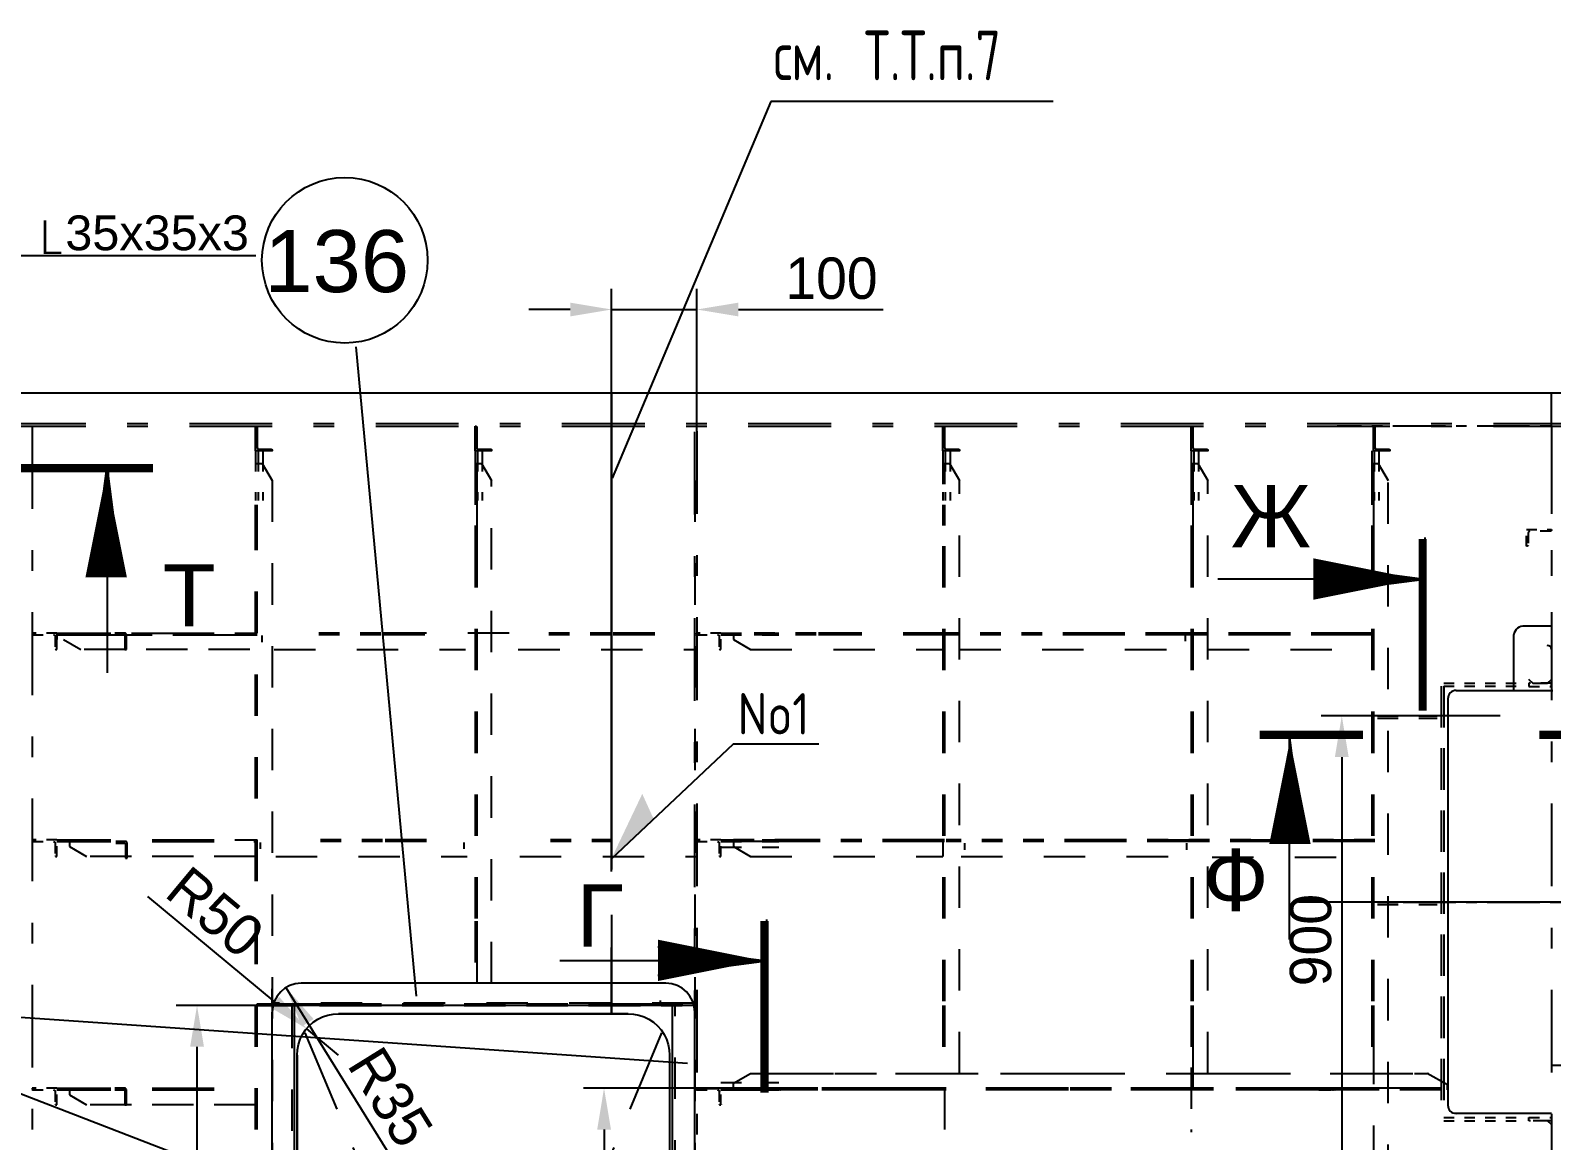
# Model space of a CAD drawing. Header units: millimetres. Extents: x -19561 to 47775, y 28910 to 69910.
# Drawn here: x 22020 to 23858, y 50257 to 51598 of the extents above; entities that cross this region are included whole.
import ezdxf
from ezdxf.enums import TextEntityAlignment as Align

# ---------------------------------------------------------------- set-up
doc = ezdxf.new("R2010")
doc.units = ezdxf.units.MM
doc.header["$MEASUREMENT"] = 0
for name, pattern in [('CENTER', [50.8, 31.75, -6.35, 6.35, -6.35]), ('DASH1', [75, 50, -25]), ('DASH13', [50, 25, -25]), ('DASH4', [175, 100, -75]), ('DASH5', [225, 100, -50, 25, -50]), ('DASH6', [25, 12.5, -12.5]), ('K5LT32768', [0]), ('K5LT32770', [100, 50, -50]), ('K5LT32775', [3, 2, -1]), ('K5LT32777', [95.25, 63.5, -31.75]), ('K5LT32779', [25, 12.5, -12.5]), ('K5LT32788', [19.5, 15, -1.5, 1.5, -1.5])]:
    doc.linetypes.add(name, pattern=pattern)
doc.styles.add('2_5', font='txt.shx', dxfattribs={"height": 2.5})
doc.styles.add('3', font='txt.shx', dxfattribs={"height": 3})
doc.styles.add('Arial', font='arial.ttf')
doc.styles.add('style5', font='arial.ttf', dxfattribs={"height": 3})
doc.dimstyles.new('PB5', dxfattribs={"dimscale": 20, "dimtxt": 2.5, "dimasz": 2.5, "dimexe": 1.25, "dimexo": 0, "dimtad": 1, "dimdec": 0, "dimlfac": 0.25, "dimtxsty": 'Standard', "dimcen": 2.5, "dimclrd": 7, "dimclre": 7, "dimclrt": 4, "dimadec": 0, "dimazin": 0, "dimtfac": 1, "dimtdec": 0, "dimtmove": 0, "dimatfit": 3, "dimfxl": 1.25, "dimarcsym": 0})
doc.dimstyles.new('seatech', dxfattribs={"dimscale": 20, "dimtxt": 2.5, "dimasz": 2.5, "dimexe": 1.25, "dimexo": 0, "dimtad": 1, "dimdec": 0, "dimtxsty": 'Standard', "dimcen": 2.5, "dimclrd": 7, "dimclre": 7, "dimclrt": 4, "dimadec": 0, "dimazin": 0, "dimtfac": 1, "dimtdec": 0, "dimtmove": 0, "dimatfit": 3, "dimfxl": 1.25, "dimarcsym": 0})

# ---------------------------------------------------------------- blocks, each defined once
blk = doc.blocks.new('*D2430')
at = {"color": 7, "lineweight": -2}
for p, q in [((22904.5, 50320.4), (22688.3, 50320.4)), ((22713.3, 50270.4), (22713.3, 49920.4)), ((22904.5, 49870.4), (22688.3, 49870.4))]:
    blk.add_line(p, q, dxfattribs=at)
at = {"color": 7}
for points in [[(22721.7, 50270.4), (22705, 50270.4), (22713.3, 50320.4)], [(22705, 49920.4), (22721.7, 49920.4), (22713.3, 49870.4)]]:
    blk.add_solid(points, dxfattribs=at)
at = {"layer": 'Defpoints', "color": 0}
for p in [(22904.5, 50320.4), (22713.3, 49870.4), (22904.5, 49870.4)]:
    blk.add_point(p, dxfattribs=at)
at = {"color": 4, "ltscale": 20, "insert": (22675.8, 50164.8), "char_height": 50, "attachment_point": 5, "rotation": 90}
blk.add_mtext('450', dxfattribs=at)
blk = doc.blocks.new('*D2432')
at = {"color": 7, "lineweight": -2}
for p, q in [((23795.8, 50770.4), (23579.4, 50770.4)), ((23604.4, 50720.4), (23604.4, 49920.4)), ((23795.8, 49870.4), (23579.4, 49870.4))]:
    blk.add_line(p, q, dxfattribs=at)
at = {"color": 7}
for points in [[(23612.7, 50720.4), (23596, 50720.4), (23604.4, 50770.4)], [(23596, 49920.4), (23612.7, 49920.4), (23604.4, 49870.4)]]:
    blk.add_solid(points, dxfattribs=at)
at = {"layer": 'Defpoints', "color": 0}
for p in [(23795.8, 50770.4), (23604.4, 49870.4), (23795.8, 49870.4)]:
    blk.add_point(p, dxfattribs=at)
at = {"color": 4, "ltscale": 20, "insert": (23566.9, 50499.3), "char_height": 50, "attachment_point": 5, "rotation": 90}
blk.add_mtext('900', dxfattribs=at)
blk = doc.blocks.new('*D2443')
at = {"color": 7, "lineweight": -2}
for p, q in [((22294.5, 50420.4), (22196.7, 50420.4)), ((22221.7, 49920.4), (22221.7, 50370.4)), ((22489, 49870.4), (22196.7, 49870.4))]:
    blk.add_line(p, q, dxfattribs=at)
at = {"color": 7}
for points in [[(22230.1, 50370.4), (22213.4, 50370.4), (22221.7, 50420.4)], [(22213.4, 49920.4), (22230.1, 49920.4), (22221.7, 49870.4)]]:
    blk.add_solid(points, dxfattribs=at)
at = {"layer": 'Defpoints', "color": 0}
for p in [(22221.7, 50420.4), (22294.5, 50420.4), (22489, 49870.4)]:
    blk.add_point(p, dxfattribs=at)
at = {"color": 4, "ltscale": 20, "insert": (22184.2, 50145.4), "char_height": 50, "attachment_point": 5, "rotation": 90}
blk.add_mtext('550', dxfattribs=at)
blk = doc.blocks.new('*D2444')
at = {"color": 7, "lineweight": -2}
for p, q in [((22161.9, 50552.2), (22315.7, 50424.3)), ((22392.7, 50360.3), (22354.2, 50392.3))]:
    blk.add_line(p, q, dxfattribs=at)
at = {"color": 7}
blk.add_solid([(22310.4, 50417.9), (22321, 50430.7), (22354.2, 50392.3)], dxfattribs=at)
at = {"layer": 'Defpoints', "color": 0}
for p in [(22354.2, 50392.3), (22392.7, 50360.3)]:
    blk.add_point(p, dxfattribs=at)
at = {"color": 4, "ltscale": 20, "insert": (22243.6, 50533), "char_height": 50, "attachment_point": 5, "rotation": 320.2474}
blk.add_mtext('R50', dxfattribs=at)
blk = doc.blocks.new('*D2451')
at = {"color": 7, "lineweight": -2}
for p, q in [((22722.5, 51123.4), (22722.5, 51286.2)), ((22825.5, 51114.4), (22825.5, 51286.2)), ((22672.5, 51261.2), (22622.5, 51261.2)), ((22722.5, 51261.2), (22825.5, 51261.2)), ((22875.5, 51261.2), (23050.5, 51261.2))]:
    blk.add_line(p, q, dxfattribs=at)
at = {"color": 7}
for points in [[(22672.5, 51252.9), (22672.5, 51269.5), (22722.5, 51261.2)], [(22875.5, 51269.5), (22875.5, 51252.9), (22825.5, 51261.2)]]:
    blk.add_solid(points, dxfattribs=at)
at = {"layer": 'Defpoints', "color": 0}
for p in [(22825.5, 51261.2), (22722.5, 51123.4), (22825.5, 51114.4)]:
    blk.add_point(p, dxfattribs=at)
at = {"color": 4, "ltscale": 20, "insert": (22988, 51298.7), "char_height": 50, "attachment_point": 5}
blk.add_mtext('100', dxfattribs=at)
blk = doc.blocks.new('*D2454')
at = {"color": 7, "lineweight": -2}
for p, q in [((23552, 50545.4), (24034.4, 50545.4)), ((24009.4, 50495.4), (24009.4, 49920.4)), ((23857.5, 49870.4), (24034.4, 49870.4))]:
    blk.add_line(p, q, dxfattribs=at)
at = {"color": 7}
for points in [[(24017.7, 50495.4), (24001, 50495.4), (24009.4, 50545.4)], [(24001, 49920.4), (24017.7, 49920.4), (24009.4, 49870.4)]]:
    blk.add_solid(points, dxfattribs=at)
at = {"layer": 'Defpoints', "color": 0}
for p in [(23552, 50545.4), (23857.5, 49870.4), (24009.4, 49870.4)]:
    blk.add_point(p, dxfattribs=at)
at = {"color": 4, "ltscale": 20, "insert": (23971.9, 50207.9), "char_height": 50, "attachment_point": 5, "rotation": 90}
blk.add_mtext('675*', dxfattribs=at)
blk = doc.blocks.new('*D2498')
at = {"color": 7, "lineweight": -2}
blk.add_line((22329, 50442), (22465.2, 50222.4), dxfattribs=at)
at = {"color": 7}
blk.add_solid([(22362.5, 50403.9), (22348.3, 50395.1), (22329, 50442)], dxfattribs=at)
at = {"layer": 'Defpoints', "color": 0}
for p in [(22329, 50442), (22347.5, 50412.2)]:
    blk.add_point(p, dxfattribs=at)
at = {"color": 4, "ltscale": 20, "insert": (22455.3, 50309.5), "char_height": 50, "attachment_point": 5, "rotation": 301.8073}
blk.add_mtext('R35', dxfattribs=at)

msp = doc.modelspace()

# ---------------------------------------------------------------- linework, layer by layer
at = {"color": 0}
for p, q in [((22914.72139, 51512.48844), (22723.00675, 51057.41922)), ((23255.93927, 51512.48844), (22914.72139, 51512.48844)), ((22413.31764, 51216.13701), (22486.35719, 50431.46662)), ((22722.46683, 51160.35618), (23907.46683, 51160.35618)), ((23857.46683, 51120.35618), (23857.50537, 51160.35618)), ((23857.46409, 50878.76299), (23825.25373, 50878.76299)), ((23811.99268, 50801.4882), (23811.99268, 50868.37155)), ((21708.34934, 50429.77596), (22318.36623, 50194.24035))]:
    msp.add_line(p, q, dxfattribs=at)
msp.add_line((22005.37507, 51326.54662), (22292.81566, 51326.54662))
at = {"color": 0, "linetype": 'DASH5'}
for p, q in [((21987.46683, 51123.35618), (24820.55952, 51123.35618)), ((21987.46683, 51120.35618), (24820.55567, 51120.35618)), ((22022.46683, 51120.35618), (22022.46683, 49870.35618)), ((22822.46683, 51113.35618), (22822.46683, 49870.35618)), ((23857.46683, 51120.35618), (23857.46683, 50745.62651)), ((22052.46683, 50870.27616), (22052.46683, 50862.35618)), ((22299.79069, 50867.35618), (22299.79069, 50859.4362)), ((23414.99964, 50868.28227), (23414.99964, 50860.36229)), ((22067.46683, 50620.27616), (22067.46683, 50612.35618)), ((22297.79069, 50617.35618), (22297.79069, 50609.4362)), ((22544.08659, 50617.35618), (22544.08659, 50609.4362)), ((23148.77778, 50616.47614), (23148.77778, 50608.55616)), ((23416.92787, 50616.47614), (23416.92787, 50608.55616)), ((22352.08207, 50387.27928), (22567.46671, 49870.35618)), ((22782.85136, 50387.27928), (22567.46671, 49870.35618))]:
    msp.add_line(p, q, dxfattribs=at)
at = {"color": 3, "linetype": 'DASH5'}
for p, q in [((22825.46683, 51114.35623), (22825.46683, 49871.35623)), ((23857.46683, 51114.35618), (23857.46683, 49871.35618))]:
    msp.add_line(p, q, dxfattribs=at)
at = {"color": 0, "linetype": 'CENTER', "ltscale": 2}
for p, q in [((23598.64677, 51120.35618), (23596.04886, 51119.99009)), ((24542.46683, 51120.35618), (23598.64677, 51120.35618))]:
    msp.add_line(p, q, dxfattribs=at)
at = {"color": 0, "linetype": 'DASH13'}
for p, q in [((22292.46683, 51090.35618), (22292.46683, 51030.35618)), ((22295.46683, 51090.35618), (22295.46683, 51030.35618)), ((22301.26664, 51090.35618), (22301.26664, 51030.35618)), ((22557.46683, 51090.35618), (22557.46683, 51030.35618)), ((22560.46683, 51090.35618), (22560.46683, 51030.35618)), ((22566.26664, 51090.35618), (22566.26664, 51030.35618)), ((23122.46683, 51090.35618), (23122.46683, 51030.35618)), ((23125.46683, 51090.35618), (23125.46683, 51030.35618)), ((23131.26688, 51090.35618), (23131.26688, 51030.35618)), ((23422.46683, 51090.35618), (23422.46683, 51030.35618)), ((23425.46683, 51090.35618), (23425.46683, 51030.35618)), ((23431.26688, 51090.35618), (23431.26688, 51030.35618)), ((23640.46683, 51090.35618), (23640.46683, 51030.35618)), ((23643.46683, 51090.35618), (23643.46683, 51030.35618)), ((23649.26688, 51090.35618), (23649.26688, 51030.35618)), ((23122.46683, 51075.35618), (23122.46683, 50975.35618)), ((23124.46683, 51075.35618), (23124.46683, 50975.35618)), ((22443.79069, 50870.35618), (22343.79069, 50870.35618)), ((22443.79069, 50868.35618), (22343.79069, 50868.35618)), ((22721.46683, 50870.35618), (22621.46683, 50870.35618)), ((22721.46683, 50868.35618), (22621.46683, 50868.35618)), ((22854.46683, 50870.35618), (22924.46683, 50870.35618)), ((22854.46683, 50868.35618), (22924.46683, 50868.35618)), ((22969.46683, 50870.35618), (22869.46683, 50870.35618)), ((22969.46683, 50868.35618), (22869.46683, 50868.35618)), ((23642.46683, 50870.35618), (23124.46683, 50870.35618)), ((23642.46683, 50868.35618), (23124.46683, 50868.35618)), ((23647.46683, 50770.35618), (23719.37284, 50770.35618)), ((23647.46683, 50767.35618), (23719.37284, 50767.35618)), ((22445.79069, 50620.35618), (22345.79069, 50620.35618)), ((22445.79069, 50618.35618), (22345.79069, 50618.35618)), ((22723.46683, 50620.35618), (22623.46683, 50620.35618)), ((22723.46683, 50618.35618), (22623.46683, 50618.35618)), ((22854.46683, 50620.35618), (22924.46683, 50620.35618)), ((22854.46683, 50618.35618), (22924.46683, 50618.35618)), ((23124.46683, 50620.35618), (22969.46683, 50620.35618)), ((23124.46683, 50618.35618), (22969.46683, 50618.35618)), ((23644.46683, 50620.35618), (23126.46683, 50620.35618)), ((23644.46683, 50618.35618), (23126.46683, 50618.35618)), ((22854.46683, 50611.55619), (22924.46683, 50611.55619)), ((23647.46683, 50545.35618), (23719.37284, 50545.35618)), ((23647.46683, 50542.35618), (23719.37284, 50542.35618)), ((22854.46683, 50327.15617), (22924.46683, 50327.15617)), ((22854.46683, 50320.35618), (22924.46683, 50320.35618)), ((22854.46683, 50318.35618), (22924.46683, 50318.35618))]:
    msp.add_line(p, q, dxfattribs=at)
at = {"color": 156, "linetype": 'Continuous'}
for p, q in [((22163.06813, 51072.42446), (21963.06813, 51072.42446)), ((22096.02328, 50941.17525), (22113.06813, 51072.42446)), ((22099.10273, 50941.17525), (22116.14758, 51072.42446)), ((22130.11298, 50941.17525), (22113.06813, 51072.42446)), ((22113.06813, 51072.42446), (22113.06813, 50822.42446))]:
    msp.add_line(p, q, dxfattribs=at)
at = {"color": 0, "linetype": 'Continuous'}
for p, q in [((22292.46683, 51075.35618), (22300.46683, 51075.35618)), ((22300.46683, 51075.35618), (22312.46683, 51054.57151)), ((22557.46683, 51075.35618), (22565.46683, 51075.35618)), ((22559.46683, 51075.35618), (22559.46683, 50975.35618)), ((22565.46683, 51075.35618), (22577.46683, 51054.57151)), ((23122.46683, 51075.35618), (23130.46683, 51075.35618)), ((23130.46683, 51075.35618), (23142.46683, 51054.57103)), ((23422.46683, 51075.35618), (23430.46683, 51075.35618)), ((23424.46683, 51075.35618), (23424.46683, 50975.35618)), ((23430.46683, 51075.35618), (23442.46683, 51054.572)), ((23640.46683, 51075.35618), (23648.46683, 51075.35618)), ((23642.46683, 51075.35618), (23642.46683, 50975.35618)), ((23648.46683, 51075.35618), (23660.46683, 51054.57151)), ((22060.36859, 50862.35618), (22081.15326, 50850.35618)), ((22067.46683, 50868.35618), (22167.46683, 50868.35618)), ((22192.46683, 50868.35618), (22294.46683, 50868.35618)), ((22869.46683, 50870.35618), (22869.46683, 50862.35618)), ((22869.46683, 50862.35618), (22890.2515, 50850.35618)), ((23122.46683, 50870.35618), (23122.46683, 50850.35618)), ((23732.46683, 50790.93071), (23732.46683, 50299.92128)), ((23742.46683, 50800.93071), (23859.46683, 50800.93071)), ((22972.61251, 50736.05184), (22869.14516, 50736.05184)), ((22869.46683, 50620.35618), (22869.46683, 50612.35618)), ((22969.46683, 50618.35618), (22869.46683, 50618.35618)), ((23122.46683, 50620.35618), (23122.46683, 50600.35618)), ((22067.46683, 50612.35618), (22088.2515, 50600.35618)), ((22869.46683, 50612.35618), (22890.2515, 50600.35618)), ((22559.46683, 50522.35618), (22559.46683, 50447.22589)), ((22312.46683, 50420.35618), (22312.46683, 50440.35618)), ((22294.46683, 50422.35618), (22394.46683, 50422.35618)), ((22707.46683, 50422.35618), (22807.46683, 50422.35618)), ((22781.48612, 50420.35618), (22781.48612, 50426.35618)), ((23424.46683, 50420.35618), (23424.46683, 50320.35618)), ((22342.46732, 50360.35636), (22342.46683, 49870.35618)), ((22869.46683, 50326.35618), (22890.2515, 50338.35618)), ((22869.46683, 50318.35618), (22869.46683, 50326.35618)), ((23122.46683, 50338.35618), (23142.46683, 50338.35618)), ((23422.46683, 50338.35618), (23442.46683, 50338.35618)), ((23640.46683, 50338.35618), (23660.46683, 50338.35618)), ((23731.93729, 50324.35618), (23707.68851, 50338.35618)), ((23731.93729, 50318.35618), (23731.93729, 50324.35618)), ((22067.46683, 50320.35618), (22067.46683, 50312.35618)), ((22067.46683, 50312.35618), (22088.2515, 50300.35618)), ((22292.46683, 50320.35618), (22292.46683, 50300.35618)), ((22824.46683, 50320.35618), (22924.46683, 50320.35618)), ((22969.46683, 50320.35618), (22869.46683, 50320.35618)), ((23724.37284, 50320.35618), (23624.37284, 50320.35618))]:
    msp.add_line(p, q, dxfattribs=at)
at = {"color": 0, "linetype": 'DASH13', "ltscale": 2}
for p, q in [((22292.46683, 50975.35618), (22292.46683, 51075.35618)), ((22294.46683, 50975.35618), (22294.46683, 51075.35618)), ((22312.46683, 51054.57151), (22312.46683, 49870.35618)), ((22577.46683, 50447.22589), (22577.46683, 51054.57151)), ((22823.04104, 51054.57151), (22823.04104, 49870.35618)), ((23142.46683, 50338.35618), (23142.46683, 51054.57103)), ((23442.46683, 50338.35618), (23442.46683, 51054.572)), ((23660.46683, 49402.35618), (23660.46683, 51054.57151)), ((22292.46683, 49870.35618), (22292.46683, 50975.35618)), ((22294.46683, 49870.35618), (22294.46683, 50975.35618)), ((22557.46683, 50975.35618), (22557.46683, 50522.35618)), ((22559.46683, 50975.35618), (22559.46683, 50522.35618)), ((23122.46683, 50975.35618), (23122.46683, 50420.35618)), ((23124.46683, 50975.35618), (23124.46683, 50420.35618)), ((23422.46683, 50975.35618), (23422.46683, 50420.35618)), ((23424.46683, 50975.35618), (23424.46683, 50420.35618)), ((23640.46683, 50975.35618), (23640.46683, 50420.35618)), ((23642.46683, 50975.35618), (23642.46683, 49402.35618)), ((22496.79069, 50870.35618), (22443.79069, 50870.35618)), ((22496.79069, 50868.35618), (22443.79069, 50868.35618)), ((22598.79069, 50870.35618), (22496.79069, 50870.35618)), ((22774.46683, 50870.35618), (22721.46683, 50870.35618)), ((22774.46683, 50868.35618), (22721.46683, 50868.35618)), ((23022.46683, 50870.35618), (22969.46683, 50870.35618)), ((23022.46683, 50868.35618), (22969.46683, 50868.35618)), ((23124.46683, 50870.35618), (23022.46683, 50870.35618)), ((23124.46683, 50868.35618), (23022.46683, 50868.35618)), ((23642.46683, 50870.35618), (23266.46683, 50870.35618)), ((23642.46683, 50868.35618), (23266.46683, 50868.35618)), ((23421.46683, 50868.35618), (23319.46683, 50868.35618)), ((22314.73299, 50850.35618), (22546.01847, 50850.35618)), ((22609.70566, 50850.35618), (22822.46683, 50850.35618)), ((22890.2515, 50850.35618), (23122.46683, 50850.35618)), ((23142.46683, 50850.35618), (23424.46683, 50850.35618)), ((23442.46683, 50850.35618), (23642.46683, 50850.35618)), ((22067.46683, 50620.35618), (22167.46683, 50620.35618)), ((22067.46683, 50618.35618), (22167.46683, 50618.35618)), ((22190.46683, 50620.35618), (22294.46683, 50620.35618)), ((22190.46683, 50618.35618), (22294.46683, 50618.35618)), ((22192.46683, 50618.35618), (22292.46683, 50618.35618)), ((22498.79069, 50620.35618), (22445.79069, 50620.35618)), ((22498.79069, 50618.35618), (22445.79069, 50618.35618)), ((23122.46683, 50620.35618), (23022.46683, 50620.35618)), ((23122.46683, 50618.35618), (23022.46683, 50618.35618)), ((23640.46683, 50619.94984), (23268.46683, 50620.35618)), ((23640.46683, 50618.35618), (23268.46683, 50618.35618)), ((23423.46683, 50618.35618), (23321.46683, 50618.35618)), ((22316.73299, 50600.35618), (22548.01847, 50600.35618)), ((22611.70566, 50600.35618), (22824.46683, 50600.35618)), ((22890.2515, 50600.35618), (23122.46683, 50600.35618)), ((23144.46683, 50600.35618), (23426.46683, 50600.35618)), ((23447.66978, 50599.4722), (23642.46683, 50599.4722)), ((23122.46683, 50420.35618), (23122.46683, 50320.35618)), ((23124.46683, 50420.35618), (23124.46683, 50267.35618)), ((23640.46683, 50420.35618), (23640.46683, 50320.35618)), ((23642.46683, 50420.35618), (23642.46683, 50320.35618)), ((22892.2515, 50338.35618), (23709.68851, 50338.35618)), ((22067.46683, 50320.35618), (22167.46683, 50320.35618)), ((22067.46683, 50318.35618), (22167.46683, 50318.35618)), ((22167.46683, 50320.35618), (22192.46683, 50320.35618)), ((22167.46683, 50318.35618), (22192.46683, 50318.35618)), ((22192.46683, 50320.35618), (22292.46683, 50320.35618)), ((22192.46683, 50318.35618), (22292.46683, 50318.35618)), ((23626.37284, 50320.35618), (22971.46683, 50320.35618)), ((23626.37284, 50318.35618), (22971.46683, 50318.35618))]:
    msp.add_line(p, q, dxfattribs=at)
at = {"color": 0, "linetype": 'DASH1'}
for p, q in [((22292.46683, 51075.35618), (22294.46683, 51075.35618)), ((22557.46683, 51075.35618), (22557.46683, 50975.35618)), ((22557.46683, 51075.35618), (22559.46683, 51075.35618)), ((23122.46683, 51075.35618), (23124.46683, 51075.35618)), ((23422.46683, 51075.35618), (23422.46683, 50975.35618)), ((23422.46683, 51075.35618), (23424.46683, 51075.35618)), ((23640.46683, 51075.35618), (23640.46683, 50975.35618)), ((23640.46683, 51075.35618), (23642.46683, 51075.35618)), ((22052.46683, 50870.35618), (22122.46683, 50870.35618)), ((22052.46683, 50868.35618), (22122.46683, 50868.35618)), ((22067.46683, 50870.35618), (22167.46683, 50870.35618)), ((22167.46683, 50870.35618), (22192.46683, 50870.35618)), ((22192.46683, 50870.35618), (22294.46683, 50870.35618)), ((22869.46683, 50870.35618), (22869.46683, 50868.35618)), ((23122.46683, 50870.35618), (23122.46683, 50868.35618)), ((22285.36859, 50850.35618), (22081.15326, 50850.35618)), ((23724.37308, 50806.04795), (23724.37308, 50284.6659)), ((23727.46708, 50806.04795), (23727.46708, 50284.6659)), ((22052.46683, 50620.35618), (22122.46683, 50620.35618)), ((22052.46683, 50618.35618), (22122.46683, 50618.35618)), ((22167.46683, 50620.35618), (22192.46683, 50620.35618)), ((22167.46683, 50618.35618), (22192.46683, 50618.35618)), ((22192.46683, 50620.35618), (22292.46683, 50620.35618)), ((22969.46683, 50620.35618), (22869.46683, 50620.35618)), ((22869.46683, 50620.35618), (22869.46683, 50618.35618)), ((23122.46683, 50620.35618), (23122.46683, 50618.35618)), ((22292.46683, 50600.35618), (22088.2515, 50600.35618)), ((22557.46683, 50522.35618), (22557.46683, 50447.22589)), ((22294.46683, 50420.35618), (22294.46683, 50422.35618)), ((22294.46683, 50420.35618), (22394.46683, 50420.35618)), ((22394.46683, 50422.35618), (22707.46683, 50422.35618)), ((22394.46683, 50420.35618), (22707.46683, 50420.35618)), ((22557.46683, 50422.35618), (22559.46683, 50422.35618)), ((22707.46683, 50420.35618), (22807.46683, 50420.35618)), ((22807.46683, 50420.35618), (22807.46683, 50422.35618)), ((23422.46683, 50420.35618), (23422.46683, 50267.35618)), ((22052.46683, 50320.35618), (22122.46683, 50320.35618)), ((22052.46683, 50318.35618), (22122.46683, 50318.35618)), ((22067.46683, 50320.35618), (22067.46683, 50318.35618)), ((22292.46683, 50320.35618), (22292.46683, 50318.35618)), ((22869.46683, 50318.35618), (22869.46683, 50320.35618)), ((22969.46683, 50318.35618), (22869.46683, 50318.35618)), ((23122.46683, 50320.35618), (23124.46683, 50320.35618)), ((23422.46683, 50320.35618), (23424.46683, 50320.35618)), ((23724.37284, 50318.35618), (23624.37284, 50318.35618)), ((23640.46683, 50320.35618), (23642.46683, 50320.35618)), ((23724.37284, 50318.35618), (23724.37284, 50320.35618)), ((22292.46683, 50300.35618), (22088.2515, 50300.35618))]:
    msp.add_line(p, q, dxfattribs=at)
at = {"color": 215, "linetype": 'Continuous'}
for p, q in [((23704.81869, 50985.56542), (23704.81869, 50785.56542)), ((23573.56948, 50952.61027), (23704.81869, 50935.56542)), ((23704.81869, 50935.56542), (23454.81869, 50935.56542)), ((23573.56948, 50918.52057), (23704.81869, 50935.56542))]:
    msp.add_line(p, q, dxfattribs=at)
at = {"color": 0, "linetype": 'DASH6'}
for p, q in [((23727.46708, 50806.04795), (23827.46683, 50806.04795)), ((23727.46709, 50809.90376), (23827.46684, 50809.90376)), ((23727.46708, 50281.04716), (23827.46683, 50281.04716)), ((23727.46709, 50284.90297), (23827.46684, 50284.90297))]:
    msp.add_line(p, q, dxfattribs=at)
at = {"color": 192, "linetype": 'Continuous'}
for p, q in [((23557.70586, 50618.81169), (23540.66101, 50750.0609)), ((23540.66101, 50750.0609), (23540.66101, 50500.0609))]:
    msp.add_line(p, q, dxfattribs=at)
at = {"color": 0, "linetype": 'Continuous', "ltscale": 5}
msp.add_line((22869.14516, 50736.05184), (22721.9211, 50597.12484), dxfattribs=at)
at = {"color": 1, "linetype": 'CENTER', "ltscale": 2}
msp.add_line((23678.42683, 50545.35618), (24671.07683, 50545.35618), dxfattribs=at)
at = {"color": 5, "linetype": 'Continuous'}
for p, q in [((22909.70768, 50524.1497), (22909.70768, 50324.1497)), ((22778.45847, 50491.19455), (22909.70768, 50474.1497)), ((22909.70768, 50474.1497), (22659.70768, 50474.1497)), ((22778.45847, 50457.10485), (22909.70768, 50474.1497))]:
    msp.add_line(p, q, dxfattribs=at)
at = {"color": 2}
for p, q in [((22788.04104, 50447.22589), (22347.46683, 50447.22589)), ((21717.46683, 50426.25557), (22814.18901, 50350.66259)), ((22822.08364, 50420.35618), (22312.46683, 50420.35618)), ((22339.33654, 49769.2055), (22339.33654, 50423.26007)), ((22796.17133, 49807.17812), (22796.17133, 50423.26007)), ((22312.46683, 49766.97206), (22312.46683, 50412.22589)), ((22823.04104, 49809.41156), (22823.04104, 50412.22589))]:
    msp.add_line(p, q, dxfattribs=at)
at = {"color": 2, "linetype": 'DASH13', "ltscale": 2}
for p, q in [((22821.2562, 50423.26007), (22312.46683, 50423.26007)), ((22336.43266, 49768.96413), (22336.43266, 50423.26007)), ((22799.07522, 49807.41949), (22799.07522, 50423.26007))]:
    msp.add_line(p, q, dxfattribs=at)
at = {"color": 0, "linetype": 'K5LT32770'}
for p, q in [((22869.46683, 50326.35618), (22890.2515, 50338.35618)), ((22869.46683, 50318.35618), (22869.46683, 50326.35618)), ((22969.46683, 50320.35618), (22869.46683, 50320.35618)), ((22971.46683, 50320.35618), (22871.46683, 50320.35618))]:
    msp.add_line(p, q, dxfattribs=at)
at = {"color": 0, "linetype": 'DASH4'}
for p, q in [((22890.2515, 50338.35618), (23707.68851, 50338.35618)), ((23624.37284, 50320.35618), (22969.46683, 50320.35618)), ((23624.37284, 50318.35618), (22969.46683, 50318.35618))]:
    msp.add_line(p, q, dxfattribs=at)
at = {"color": 0, "linetype": 'K5LT32768'}
for p, q in [((22824.46683, 50320.35618), (22924.46683, 50320.35618)), ((22826.46683, 50320.35618), (22926.46683, 50320.35618))]:
    msp.add_line(p, q, dxfattribs=at)
at = {"color": 0, "linetype": 'K5LT32775'}
for p, q in [((22854.46683, 50320.35618), (22924.46683, 50320.35618)), ((22854.46683, 50318.35618), (22924.46683, 50318.35618)), ((22856.46683, 50320.35618), (22926.46683, 50320.35618)), ((22856.46683, 50318.35618), (22926.46683, 50318.35618))]:
    msp.add_line(p, q, dxfattribs=at)
at = {"color": 0, "linetype": 'K5LT32777'}
for p, q in [((22869.46683, 50318.35618), (22869.46683, 50320.35618)), ((22969.46683, 50318.35618), (22869.46683, 50318.35618)), ((22971.46683, 50318.35618), (22871.46683, 50318.35618))]:
    msp.add_line(p, q, dxfattribs=at)
at = {"color": 0, "linetype": 'K5LT32788'}
for p, q in [((23576.46683, 50318.35618), (23596.46683, 50318.35618)), ((23578.46683, 50318.35618), (23580.46683, 50318.35618))]:
    msp.add_line(p, q, dxfattribs=at)
at = {"color": 7}
msp.add_line((23740.38035, 50290.14137), (23857.46683, 50290.14137), dxfattribs=at)
at = {"const_width": 3}
msp.add_lwpolyline([(22038.00064, 51368.87834), (22038.00064, 51329.59397), (22057.65525, 51329.59397)], dxfattribs=at)
at = {"color": 0, "linetype": 'Continuous'}
for points in [[(21707.46683, 50513.89773), (21707.46683, 51160.35618), (22722.46683, 51160.35618), (22722.46683, 50584.76563)], [(22722.46683, 50582.14295), (22722.46683, 51160.35618)], [(22292.46683, 51120.35618), (22293.46683, 51120.35618), (22294.17393, 51120.06333), (22294.46683, 51119.35618), (22294.46683, 51094.35618), (22294.73478, 51093.35618), (22295.46683, 51092.62413), (22296.46683, 51092.35618), (22311.46683, 51092.35618), (22312.17393, 51092.06333), (22312.46683, 51091.35618), (22312.46683, 51090.35618), (22292.46683, 51090.35618), (22292.46683, 51120.35618)], [(22557.46683, 51120.35618), (22558.46683, 51120.35618), (22559.17393, 51120.06333), (22559.46683, 51119.35618), (22559.46683, 51094.35618), (22559.73478, 51093.35618), (22560.46683, 51092.62413), (22561.46683, 51092.35618), (22576.46683, 51092.35618), (22577.17393, 51092.06333), (22577.46683, 51091.35618), (22577.46683, 51090.35618), (22557.46683, 51090.35618), (22557.46683, 51120.35618)], [(23122.46683, 51120.35618), (23123.46683, 51120.35618), (23124.17399, 51120.06333), (23124.46683, 51119.35618), (23124.46683, 51094.35618), (23124.73478, 51093.35618), (23125.46683, 51092.62413), (23126.46683, 51092.35618), (23141.46683, 51092.35618), (23142.17399, 51092.06333), (23142.46683, 51091.35618), (23142.46683, 51090.35618), (23122.46683, 51090.35618), (23122.46683, 51120.35618)], [(23422.46683, 51120.35618), (23423.46683, 51120.35618), (23424.17399, 51120.06333), (23424.46683, 51119.35618), (23424.46683, 51094.35618), (23424.73478, 51093.35618), (23425.46683, 51092.62413), (23426.46683, 51092.35618), (23441.46683, 51092.35618), (23442.17399, 51092.06333), (23442.46683, 51091.35618), (23442.46683, 51090.35618), (23422.46683, 51090.35618), (23422.46683, 51120.35618)], [(23642.46683, 51120.35618), (23643.46683, 51120.35618), (23644.17399, 51120.06333), (23644.46683, 51119.35618), (23644.46683, 51094.35618), (23644.73478, 51093.35618), (23645.46683, 51092.62413), (23646.46683, 51092.35618), (23661.46683, 51092.35618), (23662.17399, 51092.06333), (23662.46683, 51091.35618), (23662.46683, 51090.35618), (23642.46683, 51090.35618), (23642.46683, 51120.35618)], [(23857.46683, 50850.35618), (23857.46683, 50814.35618), (23852.46683, 50809.35618), (23835.46683, 50809.35618), (23830.46683, 50814.35618)], [(22722.46683, 50529.70188), (22722.46683, 50410.35606), (22392.46732, 50410.3563)], [(22742.46732, 50410.35606), (22722.46683, 50410.35606), (22722.46683, 50490.37029)], [(22342.46683, 49870.35618), (22342.46683, 50360.35618), (22342.89457, 50366.88249), (22344.17045, 50373.29713), (22346.27299, 50379.49037), (22349.16556, 50385.35618), (22352.79935, 50390.79423), (22357.11136, 50395.71153), (22362.02885, 50400.02385), (22367.46683, 50403.65745), (22373.33256, 50406.55015), (22379.52592, 50408.65245), (22385.94047, 50409.92845), (22392.46683, 50410.35618), (22742.46683, 50410.35618), (22748.9932, 50409.92845), (22755.40775, 50408.65245), (22761.60111, 50406.55015), (22767.46683, 50403.65745), (22772.90482, 50400.02385), (22777.8223, 50395.71153), (22782.13456, 50390.79423), (22785.7681, 50385.35618), (22788.66093, 50379.49034), (22790.76322, 50373.29713), (22792.0391, 50366.88249), (22792.46683, 50360.35618), (22792.46683, 49870.35618)], [(23835.46683, 50281.35618), (23852.46683, 50281.35618), (23857.46683, 50276.35618), (23857.46683, 50240.35618)]]:
    msp.add_lwpolyline(points, dxfattribs=at)
at = {"color": 156}
msp.add_lwpolyline([(22111.9526, 51062.88008, 0, 50, 0), (22111.9526, 50937.7625, 50, 50, 0)], format="xyseb", dxfattribs=at)
at = {"color": 156, "const_width": 10}
msp.add_lwpolyline([(22001.37427, 51069.67182), (22168.39319, 51069.67182)], dxfattribs=at)
at = {"color": 215, "const_width": 10}
msp.add_lwpolyline([(23702.06605, 50983.75391), (23702.06605, 50776.46537)], dxfattribs=at)
at = {"color": 0, "linetype": 'DASH6'}
for points in [[(23857.46683, 50995.34019), (23857.46683, 50994.34019), (23857.17386, 50993.63304), (23856.46683, 50993.34019), (23831.46683, 50993.34019), (23830.46683, 50993.07225), (23829.7349, 50992.34019), (23829.46683, 50991.34019), (23829.46683, 50976.34019), (23829.17386, 50975.63304), (23828.46683, 50975.34019), (23827.46683, 50975.34019), (23827.46683, 50995.34019), (23857.46683, 50995.34019)], [(22022.46683, 50870.35618), (22022.46683, 50869.35618), (22022.7598, 50868.64909), (22023.46683, 50868.35618), (22048.46683, 50868.35618), (22049.46683, 50868.08824), (22050.19877, 50867.35618), (22050.46683, 50866.35618), (22050.46683, 50851.35618), (22050.7598, 50850.64909), (22051.46683, 50850.35618), (22052.46683, 50850.35618), (22052.46683, 50870.35618), (22022.46683, 50870.35618)], [(22824.46683, 50870.35618), (22824.46683, 50869.35618), (22824.7598, 50868.64909), (22825.46683, 50868.35618), (22850.46683, 50868.35618), (22851.46683, 50868.08824), (22852.19877, 50867.35618), (22852.46683, 50866.35618), (22852.46683, 50851.35618), (22852.7598, 50850.64909), (22853.46683, 50850.35618), (22854.46683, 50850.35618), (22854.46683, 50870.35618), (22824.46683, 50870.35618)], [(23857.46683, 50805.88395), (23857.46683, 50809.8292), (23830.46683, 50809.82927), (23830.46683, 50805.88395), (23857.46683, 50805.88395)], [(22022.46683, 50620.35618), (22022.46683, 50619.35618), (22022.7598, 50618.64909), (22023.46683, 50618.35618), (22048.46683, 50618.35618), (22049.46683, 50618.08824), (22050.19877, 50617.35618), (22050.46683, 50616.35618), (22050.46683, 50601.35618), (22050.7598, 50600.64909), (22051.46683, 50600.35618), (22052.46683, 50600.35618), (22052.46683, 50620.35618), (22022.46683, 50620.35618)], [(22824.46683, 50620.35618), (22824.46683, 50619.35618), (22824.7598, 50618.64909), (22825.46683, 50618.35618), (22850.46683, 50618.35618), (22851.46683, 50618.08824), (22852.19877, 50617.35618), (22852.46683, 50616.35618), (22852.46683, 50601.35618), (22852.7598, 50600.64909), (22853.46683, 50600.35618), (22854.46683, 50600.35618), (22854.46683, 50620.35618), (22824.46683, 50620.35618)], [(22022.46683, 50320.35618), (22022.46683, 50319.35618), (22022.7598, 50318.64909), (22023.46683, 50318.35618), (22048.46683, 50318.35618), (22049.46683, 50318.08824), (22050.19877, 50317.35618), (22050.46683, 50316.35618), (22050.46683, 50301.35618), (22050.7598, 50300.64909), (22051.46683, 50300.35618), (22052.46683, 50300.35618), (22052.46683, 50320.35618), (22022.46683, 50320.35618)], [(22824.46683, 50320.35618), (22824.46683, 50319.35618), (22824.7598, 50318.64909), (22825.46683, 50318.35618), (22850.46683, 50318.35618), (22851.46683, 50318.08824), (22852.19877, 50317.35618), (22852.46683, 50316.35618), (22852.46683, 50301.35618), (22852.7598, 50300.64909), (22853.46683, 50300.35618), (22854.46683, 50300.35618), (22854.46683, 50320.35618), (22824.46683, 50320.35618)], [(23857.46683, 50284.82841), (23857.46683, 50280.88313), (23830.46683, 50280.88313), (23830.46683, 50284.82841), (23857.46683, 50284.82841)]]:
    msp.add_lwpolyline(points, dxfattribs=at)
at = {"color": 215}
msp.add_lwpolyline([(23695.27431, 50935.58883, 0, 50, 0), (23570.15673, 50935.58883, 50, 50, 0)], format="xyseb", dxfattribs=at)
at = {"color": 0, "linetype": 'DASH1'}
for points in [[(22122.46683, 50868.35618), (22134.46683, 50868.35618), (22134.46683, 50850.35618), (22136.46683, 50850.35618), (22136.46683, 50868.35618), (22136.3892, 50868.90745), (22136.16312, 50869.41603), (22135.80521, 50869.84248), (22135.34379, 50870.15376), (22134.814, 50870.32579), (22122.46683, 50870.35618)], [(22123.46683, 50616.35618), (22135.46683, 50616.35618), (22135.46683, 50598.35618), (22137.46683, 50598.35618), (22137.46683, 50616.35618), (22137.3892, 50616.90745), (22137.16312, 50617.41603), (22136.80521, 50617.84248), (22136.34379, 50618.15376), (22135.814, 50618.32579), (22123.46683, 50618.35618)], [(22122.46683, 50318.35618), (22134.46683, 50318.35618), (22134.46683, 50300.35618), (22136.46683, 50300.35618), (22136.46683, 50318.35618), (22136.3892, 50318.90745), (22136.16312, 50319.41603), (22135.80521, 50319.84248), (22135.34379, 50320.15376), (22134.814, 50320.32579), (22122.46683, 50320.35618)]]:
    msp.add_lwpolyline(points, dxfattribs=at)
at = {"color": 192}
msp.add_lwpolyline([(23541.77654, 50740.51652, 0, 50, 0), (23541.77654, 50615.39894, 50, 50, 0)], format="xyseb", dxfattribs=at)
at = {"color": 192, "const_width": 10}
for points in [[(23630.15799, 50747.30826), (23504.99734, 50747.30826)], [(23842.78726, 50747.30826), (23967.94791, 50747.30826)]]:
    msp.add_lwpolyline(points, dxfattribs=at)
at = {"color": 5, "const_width": 10}
msp.add_lwpolyline([(22906.95504, 50522.33819), (22906.95504, 50315.04965)], dxfattribs=at)
at = {"color": 5}
msp.add_lwpolyline([(22903.41812, 50474.84018, 0, 50, 0), (22778.30054, 50474.84018, 50, 50, 0)], format="xyseb", dxfattribs=at)
at = {"color": 0, "linetype": 'DASH5'}
msp.add_lwpolyline([(23857.46683, 50348.14753), (24535.61674, 50348.14753), (24542.46683, 50348.14753)], dxfattribs=at)
at = {"color": 0, "linetype": 'K5LT32779', "const_width": 0.18}
for points in [[(22824.46683, 50320.35618), (22824.46683, 50319.35618), (22824.7598, 50318.64909), (22825.46683, 50318.35618), (22850.46683, 50318.35618), (22851.46683, 50318.08824), (22852.19877, 50317.35618), (22852.46683, 50316.35618), (22852.46683, 50301.35618), (22852.7598, 50300.64909), (22853.46683, 50300.35618), (22854.46683, 50300.35618), (22854.46683, 50320.35618), (22824.46683, 50320.35618)], [(22826.46683, 50320.35618), (22826.46683, 50319.35618), (22826.7598, 50318.64909), (22827.46683, 50318.35618), (22852.46683, 50318.35618), (22853.46683, 50318.08824), (22854.19877, 50317.35618), (22854.46683, 50316.35618), (22854.46683, 50301.35618), (22854.7598, 50300.64909), (22855.46683, 50300.35618), (22856.46683, 50300.35618), (22856.46683, 50320.35618), (22826.46683, 50320.35618)]]:
    msp.add_lwpolyline(points, dxfattribs=at)
at = {"color": 1}
msp.add_circle((22400.16951, 51320.65018), 100, dxfattribs=at)
at = {"color": 0}
msp.add_arc((23824.56771, 50865.98117), 12.80021, 86.92780958, 169.23707768, dxfattribs=at)
at = {"color": 0, "linetype": 'Continuous'}
for centre, radius, start, end in [((23852.46683, 50850.35618), 5, 0.00000435, 90), ((23742.46683, 50790.93071), 10, 90, 179.99999556), ((23742.46683, 50299.92128), 10, 180, 269.9999956)]:
    msp.add_arc(centre, radius, start, end, dxfattribs=at)
at = {"color": 2}
for centre, start, end in [((22347.46683, 50412.22589), 90, 180), ((22788.04104, 50412.22589), 0, 90)]:
    msp.add_arc(centre, 35, start, end, dxfattribs=at)
at = {"color": 0, "linetype": 'ByBlock'}
msp.add_solid([(22759.46016, 50675.9916), (22773.29937, 50645.55449), (22721.9211, 50597.12484)], dxfattribs=at)

# ---------------------------------------------------------------- texts
at = {"color": 0, "style": '3', "width": 0.7}
msp.add_text('см. Т.Т.п.7', height=60, dxfattribs=at).set_placement((22917.94041, 51538.22043))
at = {"color": 0, "style": 'style5'}
msp.add_text('35x35x3', height=42, dxfattribs=at).set_placement((22062.6074, 51332.82932))
at = {"color": 2, "style": 'style5'}
msp.add_text('136', height=75, dxfattribs=at).set_placement((22302.98372, 51282.17568))
at = {"color": 215, "linetype": 'Continuous', "style": 'Arial'}
msp.add_text('Ж', height=75, dxfattribs=at).set_placement((23518.77796, 51048.99731), align=Align.TOP_CENTER)
at = {"color": 156, "linetype": 'Continuous', "style": 'Arial'}
msp.add_text('T', height=75, dxfattribs=at).set_placement((22212.23447, 50953.38212), align=Align.TOP_CENTER)
at = {"color": 0, "style": '2_5', "width": 0.8}
msp.add_text('No1', height=50, dxfattribs=at).set_placement((22874.7202, 50732.73371), align=Align.BOTTOM_LEFT)
at = {"color": 192, "linetype": 'Continuous', "style": 'Arial'}
msp.add_text('Ф', height=75, dxfattribs=at).set_placement((23476.36478, 50609.56674), align=Align.TOP_CENTER)
at = {"color": 5, "linetype": 'Continuous', "style": 'Arial'}
msp.add_text('Г', height=75, dxfattribs=at).set_placement((22708.53562, 50566.50959), align=Align.TOP_CENTER)

# ---------------------------------------------------------------- dimensions: what is measured, and where the dimension line sits
at = {"color": 7}
dim = msp.add_linear_dim(base=(22825.46683, 51261.20546), p1=(22722.46683, 51123.35618), p2=(22825.46683, 51114.35623), text='100', dimstyle='PB5', dxfattribs=at)
dim.commit()
dim.dimension.update_dxf_attribs({"geometry": '*D2451', "text_midpoint": (22987.96683, 51298.70546)})
dim = msp.add_linear_dim(base=(23604.37501, 49870.35618), p1=(23795.76216, 50770.35618), p2=(23795.76216, 49870.35618), angle=270, text='900', dimstyle='PB5', dxfattribs=at)
dim.commit()
dim.dimension.update_dxf_attribs({"geometry": '*D2432', "text_midpoint": (23604.37501, 50499.3167), "dimtype": 161})
at = {"color": 0}
dim = msp.add_radius_dim(center=(22392.667, 50360.25748), mpoint=(22354.15008, 50392.29463), dimstyle='seatech', dxfattribs=at)
dim.commit()
dim.dimension.update_dxf_attribs({"geometry": '*D2444', "text_midpoint": (22243.58813, 50533.03306)})
at = {"color": 7}
dim = msp.add_linear_dim(base=(24009.3545, 49870.35618), p1=(23551.98648, 50545.35618), p2=(23857.46683, 49870.35618), angle=90, text='675*', dimstyle='PB5', dxfattribs=at)
dim.commit()
dim.dimension.update_dxf_attribs({"geometry": '*D2454', "text_midpoint": (23971.8545, 50207.85618)})
at = {"color": 0}
dim = msp.add_radius_dim(center=(22347.46683, 50412.22589), mpoint=(22329.01958, 50441.96978), dimstyle='seatech', dxfattribs=at)
dim.commit()
dim.dimension.update_dxf_attribs({"geometry": '*D2498', "text_midpoint": (22423.45194, 50289.70939), "dimtype": 164})
dim = msp.add_linear_dim(base=(22221.7311, 50420.35618), p1=(22489.00006, 49870.35618), p2=(22294.46683, 50420.35618), angle=90, dimstyle='seatech', dxfattribs=at)
dim.commit()
dim.dimension.update_dxf_attribs({"geometry": '*D2443', "text_midpoint": (22184.2311, 50145.35618)})
dim = msp.add_linear_dim(base=(22713.31718, 49870.35618), p1=(22904.46683, 50320.35618), p2=(22904.46683, 49870.35618), angle=270, text='450', dimstyle='seatech', dxfattribs=at)
dim.commit()
dim.dimension.update_dxf_attribs({"geometry": '*D2430', "text_midpoint": (22713.31718, 50164.7565), "dimtype": 161})

doc.saveas('drawing.dxf')
